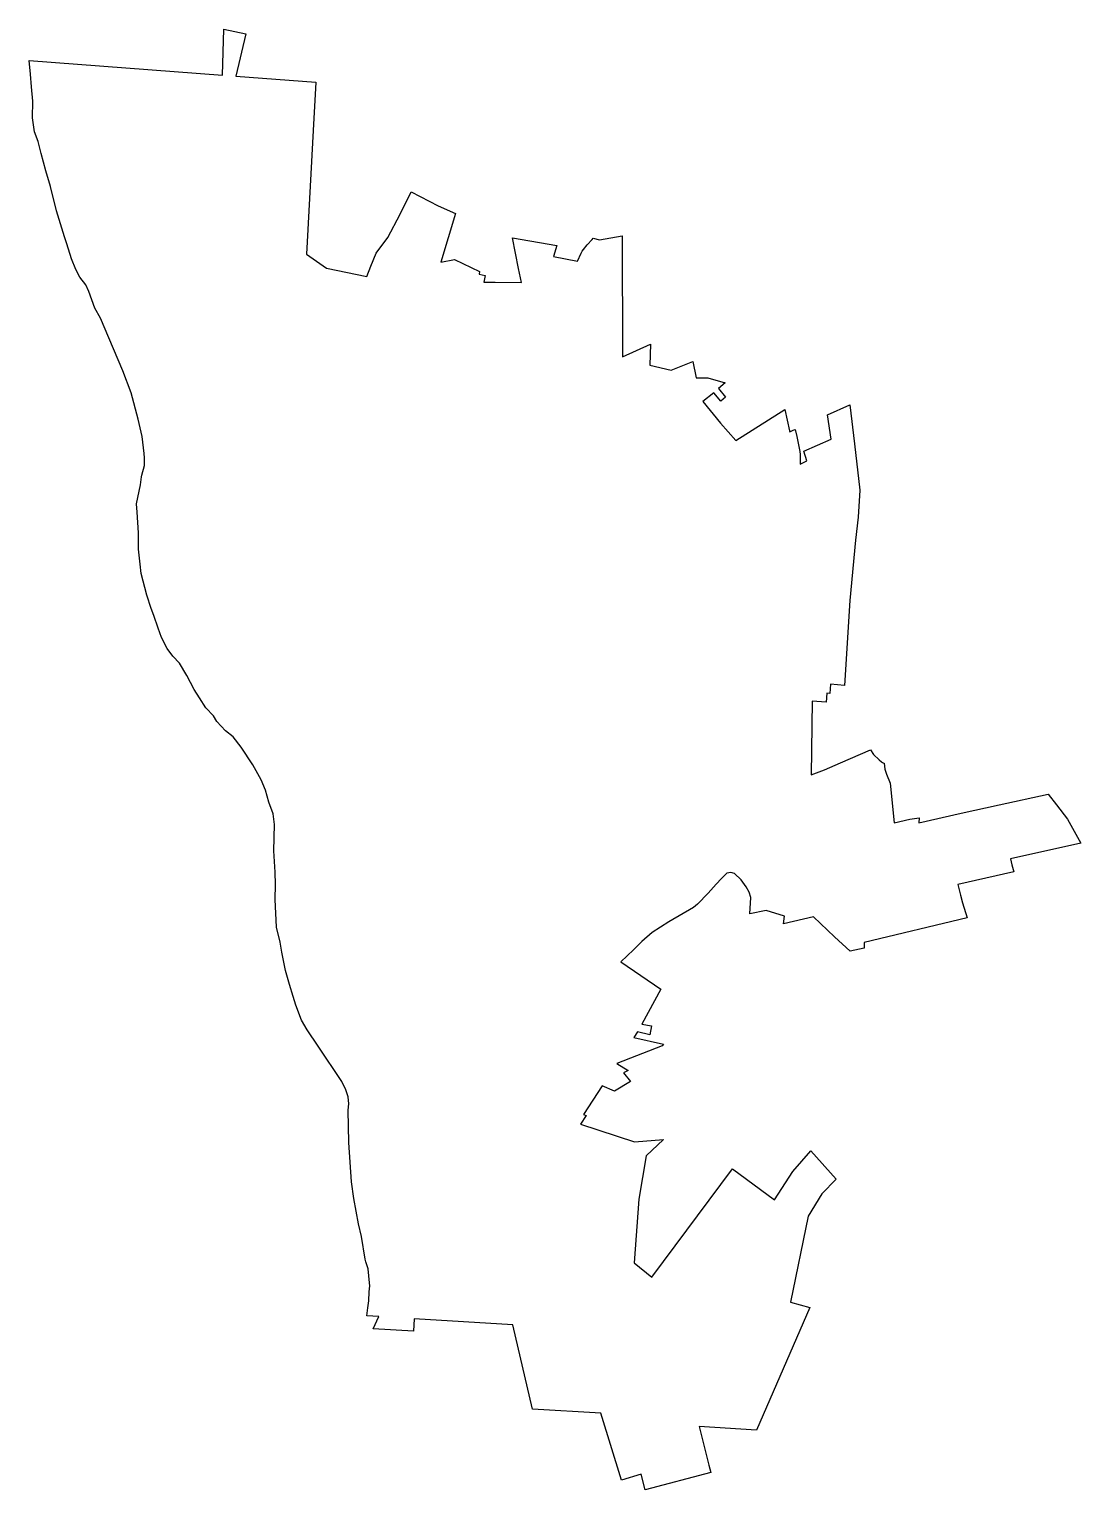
# Model space of a CAD drawing. Header units: inches. Extents: x 737226 to 758673, y 9421911 to 9451718.
import ezdxf

# ---------------------------------------------------------------- set-up
doc = ezdxf.new("R2010")
doc.units = ezdxf.units.IN
doc.header["$MEASUREMENT"] = 0

msp = doc.modelspace()

# ---------------------------------------------------------------- linework, layer by layer
at = {"color": 2}
msp.add_lwpolyline([(737226, 9451077), (741168, 9450783), (741197, 9451718), (741647, 9451626), (741443, 9450762), (743075, 9450636), (743019, 9449651), (742879, 9447126), (743289, 9446842), (744110, 9446669), (744191, 9446883), (744302, 9447146), (744542, 9447470), (744790, 9447940), (745017, 9448402), (745567, 9448113), (745917, 9447958), (745620, 9446964), (745899, 9447021), (746412, 9446775), (746401, 9446720), (746528, 9446689), (746497, 9446559), (746727, 9446553), (747268, 9446548), (747205, 9446835), (747082, 9447457), (747986, 9447307), (747919, 9447080), (748409, 9446983), (748481, 9447147), (748502, 9447185), (748531, 9447225), (748609, 9447315), (748705, 9447424), (748731, 9447455), (748855, 9447421), (749322, 9447498), (749327, 9445032), (749896, 9445291), (749882, 9444864), (750316, 9444763), (750759, 9444935), (750828, 9444601), (751068, 9444605), (751421, 9444504), (751282, 9444384), (751429, 9444212), (751331, 9444126), (751188, 9444294), (750965, 9444121), (751324, 9443676), (751637, 9443327), (752634, 9443960), (752734, 9443519), (752740, 9443501), (752765, 9443515), (752808, 9443534), (752850, 9443551), (752880, 9443405), (752944, 9443097), (752953, 9443040), (752953, 9442970), (752951, 9442840), (753085, 9442908), (753027, 9443104), (753580, 9443351), (753505, 9443851), (753965, 9444053), (754060, 9443254), (754164, 9442313), (754134, 9441760), (754080, 9441291), (753960, 9440060), (753855, 9438327), (753571, 9438352), (753557, 9438163), (753497, 9438166), (753483, 9437984), (753196, 9438005), (753176, 9436503), (753446, 9436604), (753770, 9436744), (754382, 9437014), (754446, 9436918), (754563, 9436809), (754606, 9436767), (754631, 9436750), (754654, 9436739), (754665, 9436739), (754678, 9436617), (754713, 9436515), (754785, 9436330), (754867, 9435524), (755184, 9435596), (755380, 9435622), (755371, 9435519), (756236, 9435722), (757010, 9435891), (758011, 9436105), (758176, 9435891), (758402, 9435597), (758575, 9435294), (758673, 9435109), (757241, 9434788), (757267, 9434662), (757310, 9434524), (756167, 9434261), (756218, 9434047), (756264, 9433887), (756358, 9433580), (754252, 9433079), (754257, 9432966), (753970, 9432903), (753649, 9433196), (753223, 9433606), (752607, 9433464), (752628, 9433619), (752255, 9433731), (751922, 9433666), (751941, 9433995), (751910, 9434106), (751851, 9434214), (751749, 9434356), (751614, 9434490), (751538, 9434508), (751451, 9434493), (751347, 9434389), (751240, 9434268), (751075, 9434087), (750857, 9433861), (750774, 9433792), (750268, 9433501), (749933, 9433286), (749719, 9433101), (749554, 9432930), (749292, 9432683), (750107, 9432130), (749721, 9431415), (749920, 9431376), (749887, 9431196), (749632, 9431259), (749556, 9431143), (750160, 9431005), (750133, 9430969), (749212, 9430614), (749442, 9430465), (749350, 9430417), (749489, 9430246), (749161, 9430048), (748912, 9430152), (748531, 9429568), (748587, 9429551), (748471, 9429372), (749574, 9429010), (750163, 9429063), (749812, 9428729), (749661, 9427842), (749566, 9426543), (749923, 9426251), (751568, 9428463), (752426, 9427827), (752801, 9428410), (753166, 9428830), (753681, 9428251), (753393, 9427954), (753112, 9427498), (752751, 9425737), (753150, 9425631), (752056, 9423130), (750888, 9423205), (751088, 9422411), (751125, 9422265), (749788, 9421911), (749709, 9422228), (749305, 9422109), (748887, 9423473), (747490, 9423557), (747093, 9425277), (745079, 9425401), (745061, 9425145), (744244, 9425198), (744360, 9425445), (744110, 9425460), (744130, 9425625), (744152, 9425769), (744161, 9425954), (744173, 9426072), (744169, 9426137), (744138, 9426421), (744094, 9426562), (744075, 9426617), (744005, 9427078), (743941, 9427336), (743847, 9427859), (743802, 9428198), (743746, 9428996), (743731, 9429658), (743744, 9429787), (743728, 9429929), (743681, 9430074), (743602, 9430245), (743117, 9430965), (742898, 9431295), (742779, 9431494), (742665, 9431800), (742610, 9431976), (742532, 9432222), (742450, 9432507), (742380, 9432884), (742341, 9433086), (742269, 9433394), (742245, 9433959), (742252, 9434263), (742242, 9434515), (742212, 9434954), (742232, 9435485), (742203, 9435703), (742116, 9435946), (742043, 9436192), (741956, 9436398), (741787, 9436706), (741546, 9437066), (741388, 9437274), (741230, 9437401), (741051, 9437591), (740984, 9437703), (740827, 9437870), (740699, 9438073), (740591, 9438242), (740441, 9438532), (740289, 9438781), (740158, 9438922), (740039, 9439082), (739924, 9439307), (739853, 9439492), (739768, 9439750), (739712, 9439898), (739626, 9440167), (739506, 9440611), (739490, 9440798), (739455, 9441108), (739452, 9441443), (739426, 9441859), (739413, 9442033), (739495, 9442423), (739517, 9442582), (739522, 9442620), (739578, 9442817), (739579, 9442969), (739572, 9443059), (739530, 9443403), (739450, 9443763), (739308, 9444300), (739132, 9444745), (738848, 9445419), (738679, 9445818), (738564, 9446022), (738439, 9446365), (738384, 9446498), (738260, 9446655), (738176, 9446815), (738087, 9447033), (737990, 9447337), (737946, 9447484), (737785, 9448008), (737663, 9448509), (737568, 9448831), (737471, 9449181), (737411, 9449423), (737334, 9449625), (737293, 9449908), (737300, 9450249), (737274, 9450540), (737250, 9450803), (737226, 9451077)], dxfattribs=at)

doc.saveas('drawing.dxf')
